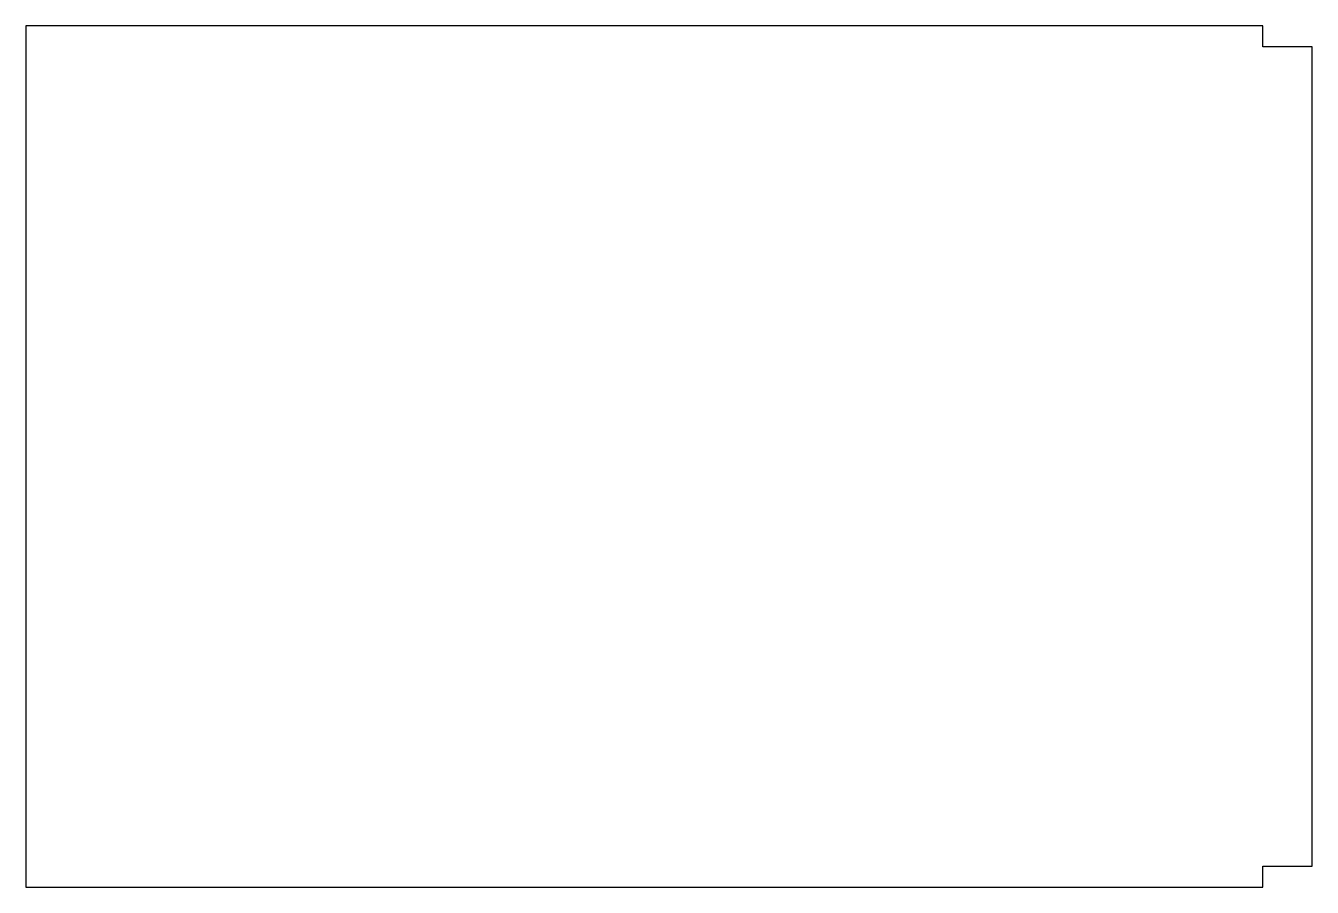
# Model space of a CAD drawing. Header units: metres. Extents: x 0 to 156, y 13 to 117.
import ezdxf

# ---------------------------------------------------------------- set-up
doc = ezdxf.new("R2010")
doc.units = ezdxf.units.M

msp = doc.modelspace()

# ---------------------------------------------------------------- linework, layer by layer
for p, q in [((0, 117.25), (0, 12.75)), ((150, 117.25), (0, 117.25)), ((150, 114.7), (150, 117.25)), ((156, 114.7), (150, 114.7)), ((156, 15.3), (156, 114.7)), ((150, 12.75), (150, 15.3)), ((150, 15.3), (156, 15.3)), ((0, 12.75), (150, 12.75))]:
    msp.add_line(p, q)

doc.saveas('drawing.dxf')
